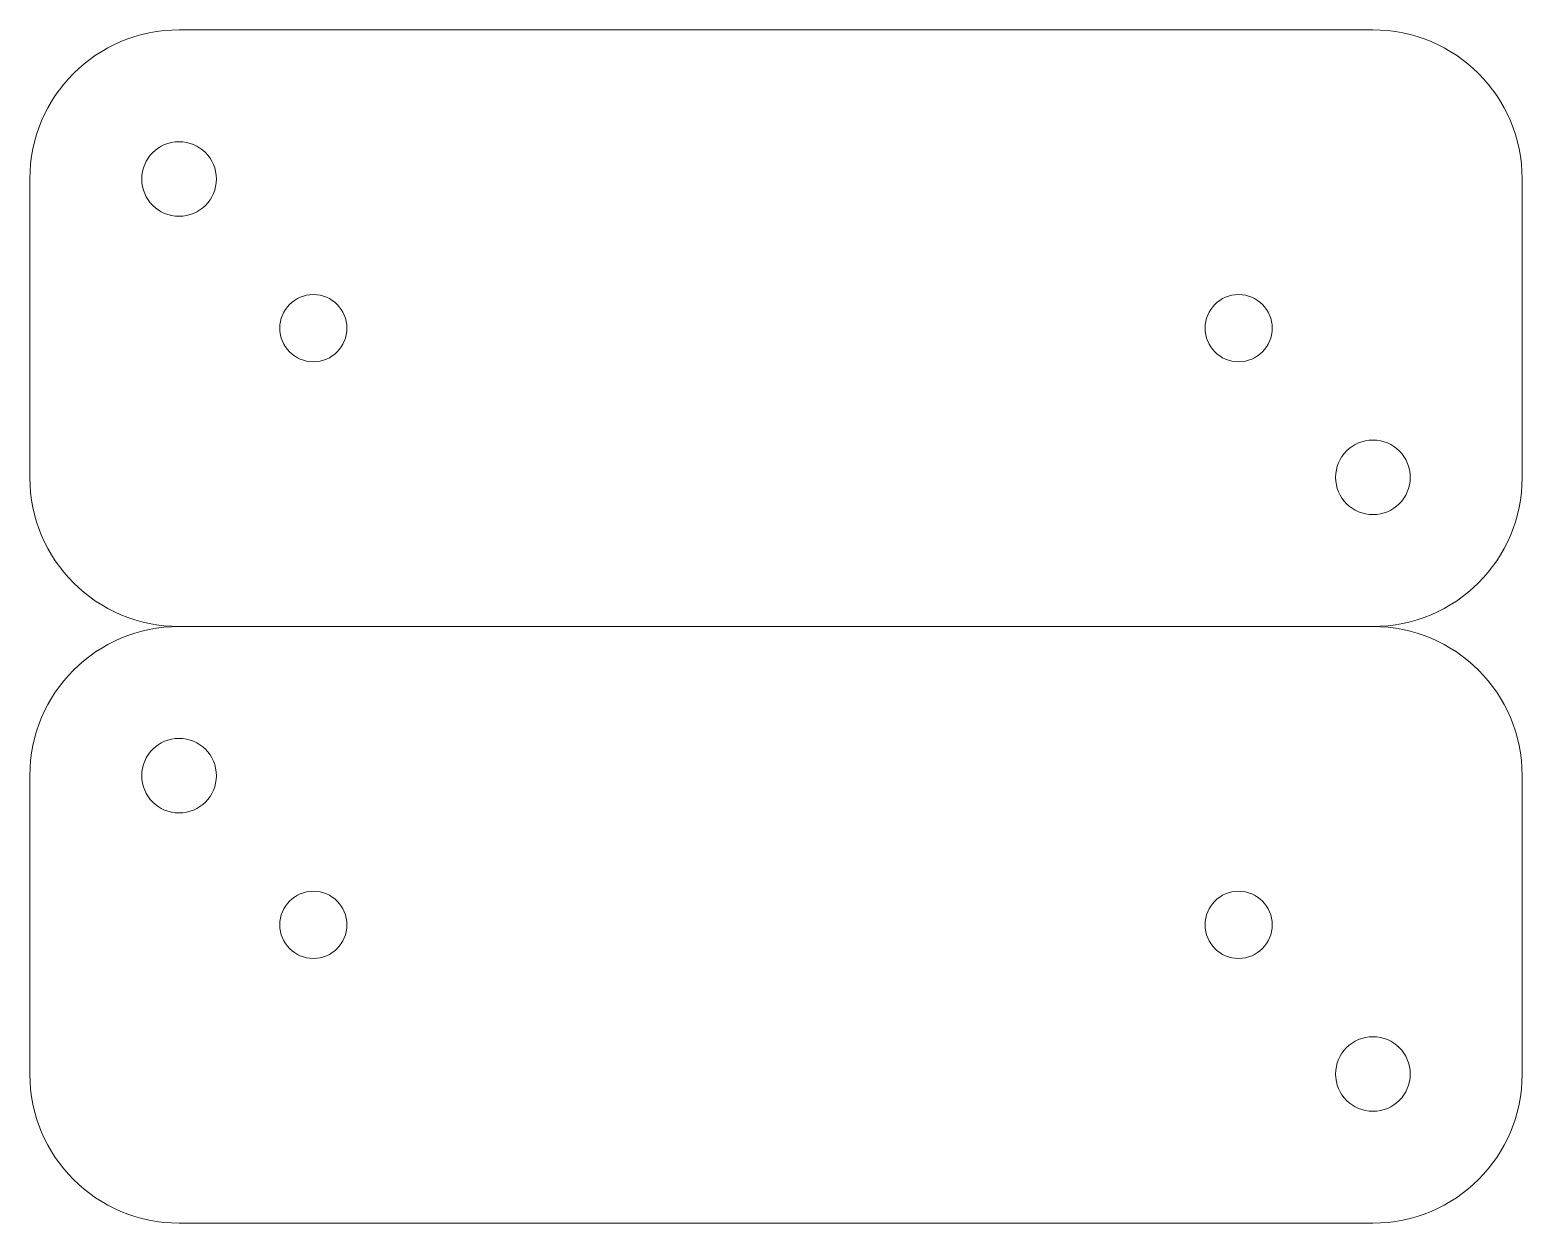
# Model space of a CAD drawing. Header units: millimetres. Extents: x 0 to 100, y 0 to 80.
import ezdxf

# ---------------------------------------------------------------- set-up
doc = ezdxf.new("R2010")
doc.units = ezdxf.units.MM
doc.layers.add('Laser', color=7, linetype='CONTINUOUS', lineweight=0)

msp = doc.modelspace()

# ---------------------------------------------------------------- linework, layer by layer
at = {"layer": 'Laser'}
for p, q in [((10, 80), (90, 80)), ((0, 50), (0, 70)), ((100, 70), (100, 50)), ((10, 40), (90, 40)), ((90, 40), (10, 40)), ((0, 10), (0, 30)), ((100, 30), (100, 10)), ((90, 0), (10, 0))]:
    msp.add_line(p, q, dxfattribs=at)
for centre, radius in [((10, 70), 2.5), ((19, 60), 2.25), ((81, 60), 2.25), ((90, 50), 2.5), ((10, 30), 2.5), ((19, 20), 2.25), ((81, 20), 2.25), ((90, 10), 2.5)]:
    msp.add_circle(centre, radius, dxfattribs=at)
for centre, start, end in [((10, 70), 90, 180), ((90, 70), 0, 90), ((10, 50), 180, 270), ((90, 50), 270, 0), ((10, 30), 90, 180), ((90, 30), 0, 90), ((10, 10), 180, 270), ((90, 10), 270, 0)]:
    msp.add_arc(centre, 10, start, end, dxfattribs=at)

doc.saveas('drawing.dxf')
